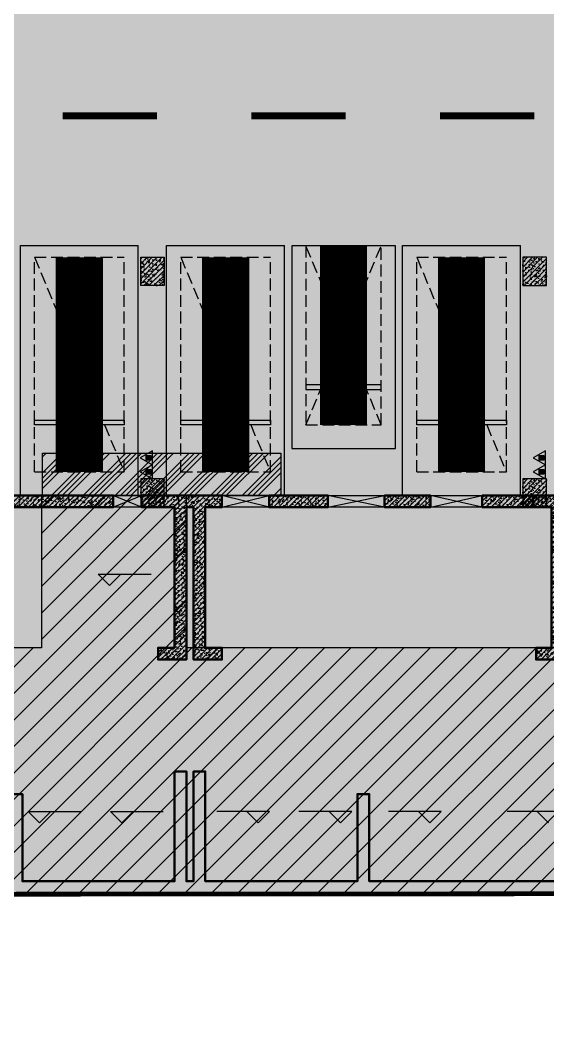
# Model space of a CAD drawing. Extents: x -1338203 to 1886333, y -530034 to 1031844.
# Drawn here: x 680686 to 691862, y 181383 to 202954 of the extents above; entities that cross this region are included whole.
import ezdxf

# ---------------------------------------------------------------- set-up
doc = ezdxf.new("R2010")
doc.units = 0
doc.header["$LTSCALE"] = 1000
doc.header["$MEASUREMENT"] = 0
doc.linetypes.add('A-001-平面B2$0$__DASH', pattern=[0.35, 0.25, -0.1])
doc.linetypes.add('DASH', pattern=[0.35, 0.25, -0.1])
for name, color, linetype in [('A-001-车位参照B1$0$A-001-车位参照B1$0$0A-P-PKNG-CAR(B)', 21, 'Continuous'), ('A-12-平面B1改$0$A-12-平面B1$0$0A-A-SYMB-ELEV', 150, 'Continuous'), ('A-12-平面B1改$0$A-12-平面B1$0$0A-O-HOLE', 52, 'Continuous'), ('p-a-regular', 5, 'Continuous'), ('S-12-柱墙B1_1$0$0S-CW-HATCH', 251, 'Continuous'), ('S-12-柱墙B1_1$0$0S-CW-HATCH-UP', 251, 'Continuous'), ('S-12-柱墙B1_1$0$0S-S-HOLE', 55, 'Continuous'), ('S001地下一墙柱$0$S001地下一墙柱$0$0S-CC-LINE', 52, 'Continuous'), ('S001地下一墙柱$0$S001地下一墙柱$0$0S-CW-HATCH', 251, 'Continuous'), ('S001地下一墙柱$0$S001地下一墙柱$0$0S-CW-HATCH-UP', 251, 'Continuous'), ('中心线', 42, 'Continuous'), ('负一层消火栓$0$0P-EQUIP-FH', 7, 'Continuous')]:
    doc.layers.add(name, color=color, linetype=linetype)
doc.layers.add('p-a-mini', color=7, linetype='Continuous', true_color=0x0050ff)
doc.layers.add('p-h-walkable', color=7, linetype='Continuous', lineweight=70, true_color=0xf0f0f0)
doc.layers.add('S-12-柱墙B1_1$0$0S-CW-LINE', color=7, linetype='Continuous', lineweight=50)
pattern_1 = [(45, (0, 0), (-53.0330086, 53.0330086), []), (50, (0, 0), (215.178055, -18.82564), [22.5, -247.5]), (355, (0, 0), (-41.6254, 225.65764), [18, -198]), (100.4514, (17.93, -1.57), (173.552815, 206.83186), [19.12206, -210.342634]), (46.1842, (0, 60), (320.17231, -49.6557), [33.75, -371.25]), (96.6356, (26.68, 55.86), (280.39881, 292.23536), [28.68309, -315.5139]), (351.1842, (0, 60), (280.39858, 292.23558), [27, -297]), (21, (30, 45), (179.072116, -120.785667), [22.5, -247.5]), (326, (30, 45), (72.9946, 217.545014), [18, -198]), (71.4514, (44.92, 34.93), (252.06679, 96.75915), [19.12206, -210.342634]), (37.5, (0, 0), (3.647957, 99.868156), [0, -195.6, 0, -201, 0, -198.75]), (7.5, (0, 0), (78.920861, 118.323514), [0, -114.6, 0, -191.1, 0, -75.75]), (327.5, (-66.9, 0), (160.146731, -6.7664615), [0, -75, 0, -234, 0, -310.5]), (317.5, (-96.9, 0), (174.95585, 30.031495), [0, -97.5, 0, -155.4, 0, -220.5])]

# ---------------------------------------------------------------- blocks, each defined once
blk = doc.blocks.new('负一层消火栓$0$$TwtSys$00000546')
h = blk.add_hatch()
h.set_pattern_fill('ANSI31', color=256, scale=200, style=0)
h.set_pattern_definition([(45, (-38543.802, -6670.83), (-17.67767, 17.67767), [])])
h.paths.add_polyline_path([(-65, 174), (65, 174), (65, 44), (-65, 44)])
for points in [[(0, 344), (-198, 0), (198, 0)], [(-65, 174), (65, 174), (65, 44), (-65, 44)]]:
    blk.add_lwpolyline(points, close=True)
blk = doc.blocks.new('负一层消火栓')
at = {"layer": '负一层消火栓$0$0P-EQUIP-FH'}
for p, xscale, yscale, zscale, rotation in [((-82879, -113214), 0.7500000000000011, 0.7500000000000011, 0.7500000000000011, 90), ((-74551, -113214), 0.7500000000000008, 0.7500000000000008, 0.7500000000000008, 90.00272354035933), ((-82879, -113511), 0.7500000000000011, 0.7500000000000011, 0.7500000000000011, 90), ((-74551, -113511), 0.7500000000000008, 0.7500000000000008, 0.7500000000000008, 90.00272354035933)]:
    blk.add_blockref('负一层消火栓$0$$TwtSys$00000546', p, dxfattribs=dict(at, xscale=xscale, yscale=yscale, zscale=zscale, rotation=rotation))
blk = doc.blocks.new('A$C9cb663f1')
at = {"layer": '中心线', "color": 251, "const_width": 150}
for points in [[(268934, -160832), (270934, -160832)], [(272934, -160832), (274934, -160832)], [(276934, -160832), (278934, -160832)]]:
    blk.add_lwpolyline(points, dxfattribs=at)
blk = doc.blocks.new('A-001-车位参照B1$0$A-001-车位参照B1$0$A-001-车位参照B1$0$A$C43AE5A3B')
at = {"color": 241}
blk.add_lwpolyline([(2500, 0), (2500, 4300), (300, 4300), (300, 0)], close=True, dxfattribs=at)
at = {"color": 241, "linetype": 'DASH'}
for points in [[(2200, 0), (2200, 3800), (600, 3800), (600, 0), (2200, 0)], [(600, 3800), (2200, 0)], [(2200, 3800), (600, 0)]]:
    blk.add_lwpolyline(points, dxfattribs=at)
at = {"color": 241}
blk.add_lwpolyline([(2200, 3050), (600, 3050), (600, 2950), (2200, 2950), (2200, 3050)], dxfattribs=at)
at = {"layer": 'p-a-mini', "ltscale": 0.002, "const_width": 1000}
blk.add_lwpolyline([(1400, 0), (1400, 3800)], dxfattribs=at)
blk = doc.blocks.new('A-12-平面B1改')
at = {"layer": 'A-12-平面B1改$0$A-12-平面B1$0$0A-O-HOLE'}
h = blk.add_hatch(dxfattribs=at)
h.set_pattern_fill('ANSI34', color=256, scale=50)
h.set_pattern_definition([(45, (-3685111.4, 625918.4), (-336.759605, 336.759605), []), (45, (-3684999.15, 625918.4), (-336.759605, 336.759605), []), (45, (-3684886.9, 625918.4), (-336.759605, 336.759605), []), (45, (-3684774.64, 625918.4), (-336.759605, 336.759605), [])])
h.paths.add_polyline_path([(12650, -860), (17700, -860), (17700, -1760), (12650, -1760)])
at = {"layer": 'A-12-平面B1改$0$A-12-平面B1$0$0A-A-SYMB-ELEV'}
for p, q in [((14070, -3671), (13830, -3431)), ((13830, -3431), (14950, -3431)), ((14070, -3671), (14310, -3431)), ((12585, -8703), (12345, -8463)), ((12345, -8463), (13465, -8463)), ((12585, -8703), (12825, -8463)), ((14329, -8703), (14089, -8463)), ((14089, -8463), (15209, -8463)), ((14329, -8703), (14569, -8463)), ((17461, -8463), (16341, -8463)), ((17221, -8703), (16981, -8463)), ((17221, -8703), (17461, -8463)), ((19205, -8463), (18085, -8463)), ((18965, -8703), (18725, -8463)), ((18965, -8703), (19205, -8463)), ((21099, -8463), (19979, -8463)), ((20859, -8703), (20619, -8463)), ((20859, -8703), (21099, -8463)), ((23615, -8463), (22495, -8463)), ((23375, -8703), (23135, -8463))]:
    blk.add_line(p, q, dxfattribs=at)
at = {"layer": 'A-12-平面B1改$0$A-12-平面B1$0$0A-O-HOLE'}
blk.add_lwpolyline([(12650, -860), (17700, -860), (17700, -1760), (12650, -1760)], close=True, dxfattribs=at)
blk = doc.blocks.new('S-12-柱墙B1_1', base_point=(-588474, -346969))
at = {"layer": 'S-12-柱墙B1_1$0$0S-CW-HATCH'}
h = blk.add_hatch(color=256, dxfattribs=at)
h.dxf.hatch_style = 1
h.paths.add_polyline_path([(-544824, -351749), (-545074, -351749), (-545074, -350749), (-544824, -350749), (-544824, -348729), (-549444, -348729), (-549444, -348979), (-545074, -348979), (-545074, -351959), (-545424, -351959), (-545424, -352209), (-545074, -352209), (-545074, -355139), (-544824, -355139), (-544824, -355839), (-545074, -355839), (-545074, -356909), (-548299, -356909), (-548299, -355059), (-548549, -355059), (-548549, -356909), (-555534, -356909), (-555534, -353429), (-555784, -353429), (-555784, -357709), (-561664, -357709), (-561664, -353429), (-561914, -353429), (-561914, -356909), (-568899, -356909), (-568899, -355059), (-569149, -355059), (-569149, -356909), (-572374, -356909), (-572374, -354579), (-572624, -354579), (-572624, -356909), (-572774, -356909), (-572774, -354579), (-573024, -354579), (-573024, -356909), (-576249, -356909), (-576249, -355059), (-576499, -355059), (-576499, -356909), (-583484, -356909), (-583484, -353429), (-583734, -353429), (-583734, -357709), (-589614, -357709), (-589614, -353429), (-589864, -353429), (-589864, -356909), (-596849, -356909), (-596849, -355059), (-597099, -355059), (-597099, -356909), (-600324, -356909), (-600324, -352209), (-599974, -352209), (-599974, -351959), (-600324, -351959), (-600324, -348979), (-599554, -348979), (-599554, -348729), (-600574, -348729), (-600574, -357159), (-589864, -357159), (-589864, -357959), (-583484, -357959), (-583484, -357159), (-561914, -357159), (-561914, -357959), (-555534, -357959), (-555534, -357159), (-544824, -357159)])
h = blk.add_hatch(color=256, dxfattribs=at)
h.dxf.hatch_style = 1
h.paths.add_polyline_path([(-577994, -348729), (-574324, -348729), (-574324, -348979), (-577994, -348979)])
h = blk.add_hatch(color=256, dxfattribs=at)
h.dxf.hatch_style = 1
h.paths.add_polyline_path([(-572024, -348729), (-573724, -348729), (-573724, -348979), (-573024, -348979), (-573024, -351959), (-573374, -351959), (-573374, -352209), (-572774, -352209), (-572774, -348979), (-572624, -348979), (-572624, -352209), (-572024, -352209), (-572024, -351959), (-572374, -351959), (-572374, -348979), (-572024, -348979)])
h = blk.add_hatch(color=256, dxfattribs=at)
h.dxf.hatch_style = 1
h.paths.add_polyline_path([(-571024, -348729), (-569774, -348729), (-569774, -348979), (-571024, -348979)])
h = blk.add_hatch(color=256, dxfattribs=at)
h.dxf.hatch_style = 1
h.paths.add_polyline_path([(-568574, -348729), (-567604, -348729), (-567604, -348979), (-568574, -348979)])
h = blk.add_hatch(color=256, dxfattribs=at)
h.dxf.hatch_style = 1
h.paths.add_polyline_path([(-566504, -348729), (-565424, -348729), (-565424, -348979), (-566504, -348979)])
h = blk.add_hatch(color=256, dxfattribs=at)
h.dxf.hatch_style = 1
h.paths.add_polyline_path([(-565034, -351959), (-565034, -348979), (-565424, -348979), (-565424, -348729), (-564784, -348729), (-564784, -352209), (-565364, -352209), (-565364, -351959)])
at = {"layer": 'S-12-柱墙B1_1$0$0S-CW-HATCH-UP'}
h = blk.add_hatch(dxfattribs=at)
h.set_pattern_fill('钢筋混凝土', color=256, scale=30)
h.set_pattern_definition(pattern_1)
h.paths.add_polyline_path([(-545074, -350749), (-544824, -350749), (-544824, -348729), (-549444, -348729), (-549444, -348979), (-545074, -348979), (-545074, -351959), (-545424, -351959), (-545424, -352209), (-545074, -352209), (-545074, -355139), (-544824, -355139), (-544824, -355839), (-545074, -355839), (-545074, -356909), (-548299, -356909), (-548299, -355059), (-548549, -355059), (-548549, -356909), (-555534, -356909), (-555534, -353429), (-555784, -353429), (-555784, -357709), (-561664, -357709), (-561664, -353429), (-561914, -353429), (-561914, -356909), (-568899, -356909), (-568899, -355059), (-569149, -355059), (-569149, -356909), (-572374, -356909), (-572374, -354579), (-572624, -354579), (-572624, -356909), (-572774, -356909), (-572774, -354579), (-573024, -354579), (-573024, -356909), (-576249, -356909), (-576249, -355059), (-576499, -355059), (-576499, -356909), (-583484, -356909), (-583484, -353429), (-583734, -353429), (-583734, -357709), (-589614, -357709), (-589614, -353429), (-589864, -353429), (-589864, -356909), (-596849, -356909), (-596849, -355059), (-597099, -355059), (-597099, -356909), (-600324, -356909), (-600324, -352209), (-599974, -352209), (-599974, -351959), (-600324, -351959), (-600324, -348979), (-599554, -348979), (-599554, -348729), (-600574, -348729), (-600574, -357159), (-589864, -357159), (-589864, -357959), (-583484, -357959), (-583484, -357159), (-561914, -357159), (-561914, -357959), (-555534, -357959), (-555534, -357159), (-544824, -357159), (-544824, -351749), (-545074, -351749)])
h = blk.add_hatch(dxfattribs=at)
h.set_pattern_fill('钢筋混凝土', color=256, scale=30)
h.set_pattern_definition(pattern_1)
h.paths.add_polyline_path([(-577994, -348729), (-574324, -348729), (-574324, -348979), (-577994, -348979)])
h = blk.add_hatch(dxfattribs=at)
h.set_pattern_fill('钢筋混凝土', color=256, scale=30)
h.set_pattern_definition(pattern_1)
h.paths.add_polyline_path([(-572024, -348729), (-573724, -348729), (-573724, -348979), (-573024, -348979), (-573024, -351959), (-573374, -351959), (-573374, -352209), (-572774, -352209), (-572774, -348979), (-572624, -348979), (-572624, -352209), (-572024, -352209), (-572024, -351959), (-572374, -351959), (-572374, -348979), (-572024, -348979)])
h = blk.add_hatch(dxfattribs=at)
h.set_pattern_fill('钢筋混凝土', color=256, scale=30)
h.set_pattern_definition(pattern_1)
h.paths.add_polyline_path([(-571024, -348729), (-569774, -348729), (-569774, -348979), (-571024, -348979)])
h = blk.add_hatch(dxfattribs=at)
h.set_pattern_fill('钢筋混凝土', color=256, scale=30)
h.set_pattern_definition([(45, (1270.025, 1e-10), (-53.033009, 53.033009), []), (50, (1270.02, 1e-10), (215.178055, -18.82564), [22.5, -247.5]), (355, (1270.02, 1e-10), (-41.6254, 225.65764), [18, -198]), (100.4514, (1287.96, -1.57), (173.552815, 206.83186), [19.12206, -210.342634]), (46.1842, (1270.02, 60), (320.17231, -49.6557), [33.75, -371.25]), (96.6356, (1296.7, 55.86), (280.39881, 292.23536), [28.68309, -315.5139]), (351.1842, (1270.02, 60), (280.39858, 292.23558), [27, -297]), (21, (1300.02, 45), (179.072116, -120.785667), [22.5, -247.5]), (326, (1300.02, 45), (72.9946, 217.54501), [18, -198]), (71.4514, (1314.95, 34.93), (252.06679, 96.75915), [19.12206, -210.342634]), (37.5, (1270.025, 1e-10), (3.647957, 99.868156), [0, -195.6, 0, -201, 0, -198.75]), (7.5, (1270.02, 1e-10), (78.920861, 118.323514), [0, -114.6, 0, -191.1, 0, -75.75]), (327.5, (1203.125, 1e-10), (160.146731, -6.766462), [0, -75, 0, -234, 0, -310.5]), (317.5, (1173.12, 1e-10), (174.95585, 30.031495), [0, -97.5, 0, -155.4, 0, -220.5])])
h.paths.add_polyline_path([(-568574, -348729), (-567604, -348729), (-567604, -348979), (-568574, -348979)])
h = blk.add_hatch(dxfattribs=at)
h.set_pattern_fill('钢筋混凝土', color=256, scale=30)
h.set_pattern_definition([(45, (3449.93, 0), (-53.033009, 53.033009), []), (50, (3449.93, 0), (215.178055, -18.82564), [22.5, -247.5]), (355, (3449.93, 0), (-41.6254, 225.65764), [18, -198]), (100.4514, (3467.87, -1.57), (173.552815, 206.83186), [19.12206, -210.342634]), (46.1842, (3449.93, 60), (320.17231, -49.6557), [33.75, -371.25]), (96.6356, (3476.6, 55.86), (280.39881, 292.23536), [28.68309, -315.5139]), (351.1842, (3449.93, 60), (280.39858, 292.23558), [27, -297]), (21, (3479.93, 45), (179.072116, -120.785667), [22.5, -247.5]), (326, (3479.93, 45), (72.9946, 217.54501), [18, -198]), (71.4514, (3494.86, 34.93), (252.06679, 96.75915), [19.12206, -210.342634]), (37.5, (3449.93, 0), (3.647957, 99.868156), [0, -195.6, 0, -201, 0, -198.75]), (7.5, (3449.93, 0), (78.920861, 118.323514), [0, -114.6, 0, -191.1, 0, -75.75]), (327.5, (3383.03, 0), (160.146731, -6.766462), [0, -75, 0, -234, 0, -310.5]), (317.5, (3353.03, 0), (174.95585, 30.031495), [0, -97.5, 0, -155.4, 0, -220.5])])
h.paths.add_polyline_path([(-566504, -348729), (-565424, -348729), (-565424, -348979), (-566504, -348979)])
h = blk.add_hatch(dxfattribs=at)
h.set_pattern_fill('钢筋混凝土', color=256, scale=30)
h.set_pattern_definition([(45, (0, 0), (-53.033009, 53.033009), []), (50, (0, 0), (215.178055, -18.82564), [22.5, -247.5]), (355, (0, 0), (-41.6254, 225.65764), [18, -198]), (100.4514, (17.93, -1.57), (173.552815, 206.83186), [19.12206, -210.342634]), (46.1842, (0, 60), (320.17231, -49.6557), [33.75, -371.25]), (96.6356, (26.68, 55.86), (280.39881, 292.23536), [28.68309, -315.5139]), (351.1842, (0, 60), (280.39858, 292.23558), [27, -297]), (21, (30, 45), (179.072116, -120.785667), [22.5, -247.5]), (326, (30, 45), (72.9946, 217.54501), [18, -198]), (71.4514, (44.92, 34.93), (252.06679, 96.75915), [19.12206, -210.342634]), (37.5, (0, 0), (3.647957, 99.868156), [0, -195.6, 0, -201, 0, -198.75]), (7.5, (0, 0), (78.920861, 118.323514), [0, -114.6, 0, -191.1, 0, -75.75]), (327.5, (-66.9, 0), (160.146731, -6.766462), [0, -75, 0, -234, 0, -310.5]), (317.5, (-96.9, 0), (174.95585, 30.031495), [0, -97.5, 0, -155.4, 0, -220.5])])
h.paths.add_polyline_path([(-565034, -351959), (-565034, -348979), (-565424, -348979), (-565424, -348729), (-564784, -348729), (-564784, -352209), (-565364, -352209), (-565364, -351959)])
at = {"layer": 'S-12-柱墙B1_1$0$0S-CW-LINE'}
for points in [[(-561914, -357159), (-583484, -357159), (-583484, -357959), (-589864, -357959), (-589864, -357159), (-600574, -357159)], [(-576499, -355059), (-576249, -355059), (-576249, -356909), (-573024, -356909), (-573024, -354579), (-572774, -354579), (-572774, -356909), (-572624, -356909), (-572624, -354579), (-572374, -354579), (-572374, -356909), (-569149, -356909), (-569149, -355059), (-568899, -355059), (-568899, -356909), (-561914, -356909)], [(-572024, -348729), (-573724, -348729), (-573724, -348979), (-573024, -348979), (-573024, -351959), (-573374, -351959), (-573374, -352209), (-572774, -352209), (-572774, -348979), (-572624, -348979), (-572624, -352209), (-572024, -352209), (-572024, -351959), (-572374, -351959), (-572374, -348979), (-572024, -348979), (-572024, -348729)]]:
    blk.add_lwpolyline(points, dxfattribs=at)
for points in [[(-577994, -348729), (-574324, -348729), (-574324, -348979), (-577994, -348979)], [(-571024, -348729), (-569774, -348729), (-569774, -348979), (-571024, -348979)], [(-568574, -348729), (-567604, -348729), (-567604, -348979), (-568574, -348979)], [(-566504, -348729), (-565424, -348729), (-565424, -348979), (-566504, -348979)], [(-565034, -351959), (-565034, -348979), (-565424, -348979), (-565424, -348729), (-564784, -348729), (-564784, -352209), (-565364, -352209), (-565364, -351959)]]:
    blk.add_lwpolyline(points, close=True, dxfattribs=at)
at = {"layer": 'S-12-柱墙B1_1$0$0S-S-HOLE'}
for p, q in [((-574324, -348979), (-573724, -348729)), ((-573724, -348979), (-574324, -348729)), ((-572024, -348979), (-571024, -348729)), ((-571024, -348979), (-572024, -348729)), ((-569774, -348979), (-568574, -348729)), ((-568574, -348979), (-569774, -348729)), ((-567604, -348979), (-566504, -348729)), ((-566504, -348979), (-567604, -348729))]:
    blk.add_line(p, q, dxfattribs=at)
for points in [[(-574324, -348729), (-573724, -348729), (-573724, -348979), (-574324, -348979)], [(-572024, -348729), (-571024, -348729), (-571024, -348979), (-572024, -348979)], [(-569774, -348729), (-568574, -348729), (-568574, -348979), (-569774, -348979)], [(-567604, -348729), (-566504, -348729), (-566504, -348979), (-567604, -348979)]]:
    blk.add_lwpolyline(points, close=True, dxfattribs=at)

msp = doc.modelspace()

# ---------------------------------------------------------------- hatches: boundary and pattern name
at = {"ltscale": 0.002}
h = msp.add_hatch(dxfattribs=at)
h.set_pattern_fill('ANSI31', color=8, scale=250)
h.set_pattern_definition([(45, (321361.53, 273455.2), (-280.633, 280.633), [])])
h.paths.add_polyline_path([(664246.6, 192879.1), (664246.6, 184449.1), (667116.6, 184449.1), (667116.6, 183649.1), (673496.6, 183649.1), (673496.6, 184449.1), (695066.6, 184449.1), (695066.6, 183649.1), (701446.6, 183649.1), (701446.6, 184449.1), (712156.6, 184449.1), (712156.7, 189399.5), (704316.6, 189399.5), (704316.6, 192879.1), (701996.6, 192879.1), (701996.6, 194229.1), (700216.6, 194229.1), (700216.6, 196279), (696896.6, 196279), (696896.6, 194299.1), (694516.6, 194299.1), (694516.6, 192879.1), (694516.6, 189649.1), (684206.6, 189649.1), (684206.6, 192879), (681131.6, 192879.1), (681131.6, 189649.1), (676616.6, 189649.1), (676616.6, 192879.1), (674046.6, 192879.1), (674046.6, 194299.1), (671666.6, 194299.1), (671666.6, 196279), (668346.6, 196279), (668346.6, 194229.1), (666566.6, 194229.1), (666566.6, 192879.1)])
at = {"layer": 'p-h-walkable', "ltscale": 0.002}
h = msp.add_hatch(color=256, dxfattribs=at)
h.dxf.hatch_style = 1
h.paths.add_polyline_path([(633826.6, 244460.7), (640276.6, 244575.6), (640576.6, 234544.8), (645576.7, 234544.6), (645576.7, 209278.9), (732355.9, 209029), (732355.1, 235229.9), (738506.7, 235229.9), (738506.6, 268838.9), (732734.3, 268838.9), (732734.3, 272898.9), (711963.1, 272898.9), (711963.1, 278984.7), (717256.7, 278984.7), (717256.7, 284049), (733571.6, 284135.6), (733996.6, 290449.1), (739216.6, 290449.1), (739766.6, 284299.1), (754626.6, 284299.1), (755296.6, 290449.1), (760516.6, 290449.1), (760816.6, 283049.1), (760816.3, 275879.2), (775122.6, 275879.2), (776006.6, 274138.9), (776006.6, 259429.1), (778716.6, 259429.1), (778716.6, 238849.1), (783416.6, 238849.1), (783416.6, 237229.1), (782066.6, 237229.1), (782066.6, 234429.1), (779546.6, 234429.1), (779546.6, 237129.1), (773916.6, 237129.1), (773916.6, 243229.1), (764306.6, 243225.6), (764306.6, 236639.1), (760766.6, 236639.1), (760766.6, 234429.1), (758246.6, 234429.1), (758246.6, 238649.1), (762116.6, 238649.1), (762116.6, 243225.6), (748656.6, 243225.6), (748756.3, 207529.1), (800106.6, 207528.9), (800206.7, 201639.7), (812908.2, 202239.1), (812576.6, 180449.3), (744206, 180449.3), (744206, 173439), (728556.7, 173439), (728556.6, 122289.1), (746356.6, 122289.1), (750916.6, 132325.6), (842896.6, 132325.6), (843211.6, 121345.6), (839116.6, 121345.6), (839116.6, 93449.1), (864906.6, 93449.1), (864906.6, 79694), (875856.6, 74929.1), (875856.6, 65749.1), (834560.6, 65749.1), (839142.9, 28436.3), (869465.5, 32160.2), (871163.4, 18334), (873704.3, 18646.1), (877328.9, 5540.2), (761876.2, -8638.5), (761133.2, 2082.3), (764950.9, 5291.5), (763253.1, 19116.3), (799242.7, 23536.1), (793807.6, 65749.1), (750756.6, 65749.1), (751556.6, 81645.6), (636016.6, 81645.6), (636016.6, 96345.6), (629416.6, 96345.6), (629416.6, 118203.2), (622306.6, 118203.2), (622286.6, 139083.2), (644406.6, 137003.2), (644406.6, 129968.2), (656656.6, 129968.2), (656406.6, 138083.2), (712156.6, 138083.2), (711856.6, 184449.1), (581811.6, 184349.1), (581826.6, 197199.1), (585876.6, 197449.1), (585976.6, 209279), (629226.6, 209578.9), (628926.8, 236145.4), (633826.6, 236145.6)])
at = {"layer": 'S001地下一墙柱$0$S001地下一墙柱$0$0S-CW-HATCH'}
h = msp.add_hatch(color=256, dxfattribs=at)
h.dxf.hatch_style = 1
h.paths.add_polyline_path([(683236.6, 197929.1), (683736.6, 197929.1), (683736.6, 197329.1), (683236.6, 197329.1)])
h = msp.add_hatch(color=256, dxfattribs=at)
h.dxf.hatch_style = 1
h.paths.add_polyline_path([(691836.6, 197929.1), (691336.6, 197929.1), (691336.6, 197329.1), (691836.6, 197329.1)])
h = msp.add_hatch(color=256, dxfattribs=at)
h.dxf.hatch_style = 1
h.paths.add_polyline_path([(683736.6, 193229), (683236.6, 193229), (683236.6, 192629), (683736.6, 192629)])
h = msp.add_hatch(color=256, dxfattribs=at)
h.dxf.hatch_style = 1
h.paths.add_polyline_path([(691836.6, 193229), (691336.6, 193229), (691336.6, 192629), (691836.6, 192629)])
at = {"layer": 'S001地下一墙柱$0$S001地下一墙柱$0$0S-CW-HATCH-UP'}
h = msp.add_hatch(dxfattribs=at)
h.set_pattern_fill('钢筋混凝土', color=256, scale=30)
h.set_pattern_definition([(45, (724147.83, 206880.786), (-53.03301, 53.03301), []), (50, (724147.83, 206880.79), (215.17805, -18.82564), [22.5, -247.5]), (355, (724147.83, 206880.79), (-41.6254, 225.6576), [18, -198]), (100.4514, (724165.76, 206879.22), (173.5528, 206.8319), [19.1221, -210.3426]), (46.1842, (724147.83, 206940.79), (320.1723, -49.6557), [33.75, -371.25]), (96.6356, (724174.5, 206936.65), (280.3988, 292.2354), [28.683, -315.514]), (351.1842, (724147.83, 206940.8), (280.3986, 292.2356), [27, -297]), (21, (724177.83, 206925.79), (179.0721, -120.7857), [22.5, -247.5]), (326, (724177.83, 206925.79), (72.9946, 217.545), [18, -198]), (71.4514, (724192.76, 206915.72), (252.0668, 96.7591), [19.1221, -210.3426]), (37.5, (724147.83, 206880.79), (3.64796, 99.86816), [0, -195.6, 0, -201, 0, -198.75]), (7.5, (724147.83, 206880.79), (78.92086, 118.3235), [0, -114.6, 0, -191.1, 0, -75.75]), (327.5, (724080.93, 206880.79), (160.14673, -6.76646), [0, -75, 0, -234, 0, -310.5]), (317.5, (724050.93, 206880.79), (174.95585, 30.0315), [0, -97.5, 0, -155.4, 0, -220.5])])
h.paths.add_polyline_path([(683236.6, 197929.1), (683736.6, 197929.1), (683736.6, 197329.1), (683236.6, 197329.1)])
h = msp.add_hatch(dxfattribs=at)
h.set_pattern_fill('钢筋混凝土', color=256, scale=30)
h.set_pattern_definition([(45, (724147.33, 206880.786), (-53.03301, 53.03301), []), (50, (724147.33, 206880.79), (215.1781, -18.8256), [22.5, -247.5]), (355, (724147.33, 206880.79), (-41.6254, 225.6576), [18, -198]), (100.4514, (724165.26, 206879.22), (173.5528, 206.8319), [19.122, -210.3426]), (46.1842, (724147.33, 206940.79), (320.1723, -49.6557), [33.75, -371.25]), (96.6356, (724174, 206936.65), (280.3988, 292.2354), [28.683, -315.514]), (351.1842, (724147.33, 206940.8), (280.3986, 292.2356), [27, -297]), (21, (724177.33, 206925.79), (179.0721, -120.7857), [22.5, -247.5]), (326, (724177.33, 206925.79), (72.9946, 217.545), [18, -198]), (71.4514, (724192.25, 206915.72), (252.0668, 96.7591), [19.122, -210.3426]), (37.5, (724147.33, 206880.79), (3.64796, 99.86816), [0, -195.6, 0, -201, 0, -198.75]), (7.5, (724147.33, 206880.79), (78.92086, 118.3235), [0, -114.6, 0, -191.1, 0, -75.75]), (327.5, (724080.43, 206880.79), (160.14673, -6.76646), [0, -75, 0, -234, 0, -310.5]), (317.5, (724050.43, 206880.79), (174.95585, 30.0315), [0, -97.5, 0, -155.4, 0, -220.5])])
h.paths.add_polyline_path([(691836.6, 197929.1), (691336.6, 197929.1), (691336.6, 197329.1), (691836.6, 197329.1)])
h = msp.add_hatch(dxfattribs=at)
h.set_pattern_fill('钢筋混凝土', color=256, scale=30)
h.set_pattern_definition([(45, (716047.33, 202180.77), (-53.03301, 53.03301), []), (50, (716047.33, 202180.77), (215.1781, -18.8256), [22.5, -247.5]), (355, (716047.33, 202180.77), (-41.6254, 225.6576), [18, -198]), (100.4514, (716065.26, 202179.2), (173.5528, 206.8319), [19.122, -210.3426]), (46.1842, (716047.33, 202240.77), (320.1723, -49.6557), [33.75, -371.25]), (96.6356, (716074, 202236.63), (280.3988, 292.2354), [28.683, -315.514]), (351.1842, (716047.33, 202240.77), (280.3986, 292.2356), [27, -297]), (21, (716077.33, 202225.77), (179.0721, -120.7857), [22.5, -247.5]), (326, (716077.33, 202225.77), (72.9946, 217.545), [18, -198]), (71.4514, (716092.25, 202215.7), (252.0668, 96.7591), [19.122, -210.3426]), (37.5, (716047.33, 202180.77), (3.64796, 99.86816), [0, -195.6, 0, -201, 0, -198.75]), (7.5, (716047.33, 202180.77), (78.92086, 118.3235), [0, -114.6, 0, -191.1, 0, -75.75]), (327.5, (715980.43, 202180.77), (160.14673, -6.76646), [0, -75, 0, -234, 0, -310.5]), (317.5, (715950.43, 202180.77), (174.95585, 30.0315), [0, -97.5, 0, -155.4, 0, -220.5])])
h.paths.add_polyline_path([(683736.6, 193229), (683236.6, 193229), (683236.6, 192629), (683736.6, 192629)])
h = msp.add_hatch(dxfattribs=at)
h.set_pattern_fill('钢筋混凝土', color=256, scale=30)
h.set_pattern_definition([(45, (724147.33, 202180.77), (-53.03301, 53.03301), []), (50, (724147.33, 202180.77), (215.1781, -18.8256), [22.5, -247.5]), (355, (724147.33, 202180.77), (-41.6254, 225.6576), [18, -198]), (100.4514, (724165.26, 202179.2), (173.5528, 206.8319), [19.122, -210.3426]), (46.1842, (724147.33, 202240.77), (320.1723, -49.6557), [33.75, -371.25]), (96.6356, (724174, 202236.63), (280.3988, 292.2354), [28.683, -315.514]), (351.1842, (724147.33, 202240.77), (280.3986, 292.2356), [27, -297]), (21, (724177.33, 202225.77), (179.0721, -120.7857), [22.5, -247.5]), (326, (724177.33, 202225.77), (72.9946, 217.545), [18, -198]), (71.4514, (724192.25, 202215.7), (252.0668, 96.7591), [19.122, -210.3426]), (37.5, (724147.33, 202180.77), (3.64796, 99.86816), [0, -195.6, 0, -201, 0, -198.75]), (7.5, (724147.33, 202180.77), (78.92086, 118.3235), [0, -114.6, 0, -191.1, 0, -75.75]), (327.5, (724080.43, 202180.77), (160.14673, -6.76646), [0, -75, 0, -234, 0, -310.5]), (317.5, (724050.43, 202180.77), (174.95585, 30.0315), [0, -97.5, 0, -155.4, 0, -220.5])])
h.paths.add_polyline_path([(691836.6, 193229), (691336.6, 193229), (691336.6, 192629), (691836.6, 192629)])

# ---------------------------------------------------------------- linework, layer by layer
for p, q in [((680686.5, 192878.8), (680686.5, 198178.8)), ((680686.5, 198178.8), (683186.5, 198178.8)), ((683186.5, 192878.8), (683186.5, 198178.8)), ((683786.5, 192878.8), (683786.5, 198178.8)), ((683786.5, 198178.8), (686286.5, 198178.8)), ((686286.5, 192878.8), (686286.5, 198178.8)), ((688786.5, 192878.9), (688786.5, 198178.9)), ((688786.5, 198178.9), (691286.5, 198178.9)), ((691286.5, 192878.9), (691286.5, 198178.9)), ((680686.5, 192878.8), (683186.5, 192878.8)), ((683786.5, 192878.8), (686286.5, 192878.8)), ((688786.5, 192878.9), (691286.5, 192878.9))]:
    msp.add_line(p, q)
at = {"linetype": 'A-001-平面B2$0$__DASH'}
for p, q in [((680986.5, 197928.8), (682886.5, 197928.8)), ((680986.5, 193378.8), (680986.5, 197928.8)), ((682886.5, 193378.8), (682886.5, 197928.8)), ((684086.5, 197928.8), (685986.5, 197928.8)), ((684086.5, 193378.8), (684086.5, 197928.8)), ((685986.5, 193378.8), (685986.5, 197928.8)), ((689086.5, 197928.9), (690986.5, 197928.9)), ((689086.5, 193378.9), (689086.5, 197928.9)), ((690986.5, 193378.9), (690986.5, 197928.9)), ((680986.5, 193378.8), (682886.5, 193378.8)), ((684086.5, 193378.8), (685986.5, 193378.8)), ((689086.5, 193378.9), (690986.5, 193378.9))]:
    msp.add_line(p, q, dxfattribs=at)
for points in [[(680986.5, 197928.8), (682886.5, 193378.8)], [(684086.5, 197928.8), (685986.5, 193378.8)], [(689086.5, 197928.9), (690986.5, 193378.9)]]:
    msp.add_lwpolyline(points, dxfattribs=at)
at = {"color": 3, "flags": 128}
msp.add_lwpolyline([(694516.6, 189649.1), (684206.6, 189649.1), (684206.6, 192879), (681131.6, 192879.1), (681131.6, 189649.1), (676616.6, 189649.1), (676616.6, 192879.1), (674046.6, 192879.1), (674046.6, 194299.1), (671666.6, 194299.1), (671666.6, 196279), (668346.6, 196279), (668346.6, 194229.1), (666566.6, 194229.1), (666566.6, 192879.1), (664246.6, 192879.1), (664246.6, 184449.1), (667116.6, 184449.1), (667116.6, 183649.1), (673496.6, 183649.1), (673496.6, 184449.1), (695066.6, 184449.1)], dxfattribs=at)
for points in [[(682886.5, 194378.8), (680986.5, 194378.8), (680986.5, 194478.8), (682886.5, 194478.8)], [(685986.5, 194378.8), (684086.5, 194378.8), (684086.5, 194478.8), (685986.5, 194478.8)], [(690986.5, 194378.9), (689086.5, 194378.9), (689086.5, 194478.9), (690986.5, 194478.9)]]:
    msp.add_lwpolyline(points, close=True)
at = {"layer": 'p-a-regular', "ltscale": 0.002, "const_width": 1000}
for points in [[(681936.5, 193378.8), (681936.5, 197928.8)], [(685036.5, 193378.8), (685036.5, 197928.8)], [(690036.5, 193378.9), (690036.5, 197928.9)]]:
    msp.add_lwpolyline(points, dxfattribs=at)
at = {"layer": 'p-h-walkable', "ltscale": 0.002, "const_width": 100}
msp.add_lwpolyline([(711856.6, 184449.1), (581811.6, 184349.1), (581826.6, 197199.1), (585876.6, 197449.1), (585976.6, 209279), (629226.6, 209578.9), (628926.8, 236145.4), (633826.6, 236145.6), (633826.6, 244460.7), (640276.6, 244575.6), (640576.6, 234544.8), (645576.7, 234544.6), (645576.7, 209278.9), (732355.9, 209029)], dxfattribs=at)
at = {"layer": 'S001地下一墙柱$0$S001地下一墙柱$0$0S-CC-LINE'}
for points in [[(683236.6, 197929.1), (683736.6, 197929.1), (683736.6, 197329.1), (683236.6, 197329.1)], [(691836.6, 197929.1), (691336.6, 197929.1), (691336.6, 197329.1), (691836.6, 197329.1)], [(683736.6, 193229), (683236.6, 193229), (683236.6, 192629), (683736.6, 192629)], [(691836.6, 193229), (691336.6, 193229), (691336.6, 192629), (691836.6, 192629)]]:
    msp.add_lwpolyline(points, close=True, dxfattribs=at)

# ---------------------------------------------------------------- block references
at = {"ltscale": 0.002}
for name, p in [('负一层消火栓', (766365.4, 306889.1)), ('A$C9cb663f1', (412646.2, 361761.3)), ('S-12-柱墙B1_1', (668506.6, 194639.1)), ('A-12-平面B1改', (668506.6, 194639.1))]:
    msp.add_blockref(name, p, dxfattribs=at)
at = {"layer": 'A-001-车位参照B1$0$A-001-车位参照B1$0$0A-P-PKNG-CAR(B)', "rotation": 179.9999999999999}
msp.add_blockref('A-001-车位参照B1$0$A-001-车位参照B1$0$A-001-车位参照B1$0$A$C43AE5A3B', (688936.7, 198175.7), dxfattribs=at)

doc.saveas('drawing.dxf')
